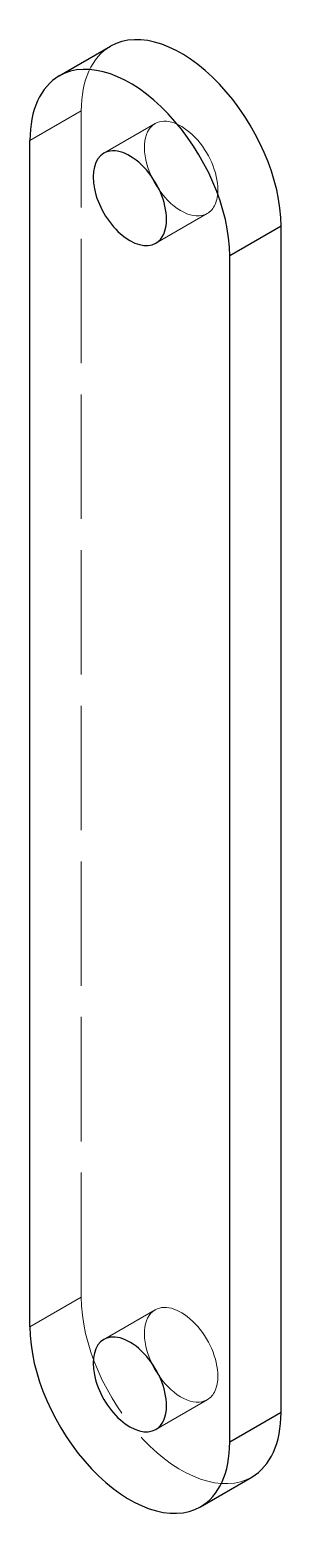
# Model space of a CAD drawing. Header units: millimetres. Extents: x -12 to 12, y -129 to 15.
import ezdxf

# ---------------------------------------------------------------- set-up
doc = ezdxf.new("R2010")
doc.units = ezdxf.units.MM
doc.linetypes.add('ACAD_ISO02W100', pattern=[15, 12, -3])
doc.layers.add('HIDDEN', color=7, linetype='ACAD_ISO02W100', lineweight=13)
doc.layers.add('VISIBLE', color=7, linetype='Continuous', lineweight=25)

msp = doc.modelspace()

# ---------------------------------------------------------------- linework, layer by layer
at = {"layer": 'HIDDEN'}
for p, q in [((-7.14, 6.98), (-12.09, 4.12)), ((-7.14, -107.33), (-7.14, 6.98)), ((-4.97, 2.9), (-0.03, 5.76)), ((0.03, -5.76), (4.97, -2.9)), ((-7.14, -107.33), (-12.09, -110.19)), ((-4.97, -111.41), (-0.03, -108.55)), ((0.03, -120.07), (4.97, -117.21))]:
    msp.add_line(p, q, dxfattribs=at)
for centre, major_axis, start_param, end_param in [((2.47, 1.43), (-6.8, 11.78), 0, 0.785398), ((2.47, 1.43), (-2.5, 4.33), 0, 1.428899), ((2.47, 1.43), (-2.5, 4.33), 3.926991, 6.283185), ((2.47, 1.43), (-2.5, 4.33), 1.712693, 3.141593), ((2.47, 1.43), (-2.5, 4.33), 3.141593, 3.926991), ((2.47, -112.88), (-6.8, 11.78), 0.785398, 3.141593), ((2.47, -112.88), (-2.5, 4.33), 0, 1.428899), ((2.47, -112.88), (-2.5, 4.33), 3.926991, 6.283185), ((2.47, -112.88), (-2.5, 4.33), 1.712693, 3.141593), ((2.47, -112.88), (-2.5, 4.33), 3.141593, 3.926991)]:
    msp.add_ellipse(centre, major_axis=major_axis, ratio=0.57735, start_param=start_param, end_param=end_param, dxfattribs=at)
at = {"layer": 'VISIBLE'}
for p, q in [((-9.27, 10.35), (-4.33, 13.21)), ((-12.09, -110.19), (-12.09, 4.12)), ((12.09, -4.12), (7.14, -6.98)), ((12.09, -118.43), (12.09, -4.12)), ((7.14, -121.29), (7.14, -6.98)), ((12.09, -118.43), (7.14, -121.29)), ((4.33, -127.52), (9.27, -124.66))]:
    msp.add_line(p, q, dxfattribs=at)
for centre, major_axis, start_param, end_param in [((2.47, 1.43), (-6.8, 11.78), 3.926991, 6.283185), ((-2.47, -1.43), (-6.8, 11.78), 3.926991, 6.283185), ((-2.47, -1.43), (-6.8, 11.78), 0, 0.785398), ((-2.47, -1.43), (-2.5, 4.33), 0, 3.141593), ((-2.47, -1.43), (-2.5, 4.33), 3.926991, 6.283185), ((2.47, 1.43), (-2.5, 4.33), 1.428899, 1.712693), ((-2.47, -1.43), (-2.5, 4.33), 3.141593, 3.926991), ((-2.47, -115.74), (-6.8, 11.78), 0.785398, 3.141593), ((-2.47, -115.74), (-2.5, 4.33), 0, 3.141593), ((-2.47, -115.74), (-2.5, 4.33), 3.926991, 6.283185), ((2.47, -112.88), (-2.5, 4.33), 1.428899, 1.712693), ((-2.47, -115.74), (-2.5, 4.33), 3.141593, 3.926991), ((2.47, -112.88), (-6.8, 11.78), 3.141593, 3.926991), ((-2.47, -115.74), (-6.8, 11.78), 3.141593, 3.926991)]:
    msp.add_ellipse(centre, major_axis=major_axis, ratio=0.57735, start_param=start_param, end_param=end_param, dxfattribs=at)

doc.saveas('drawing.dxf')
